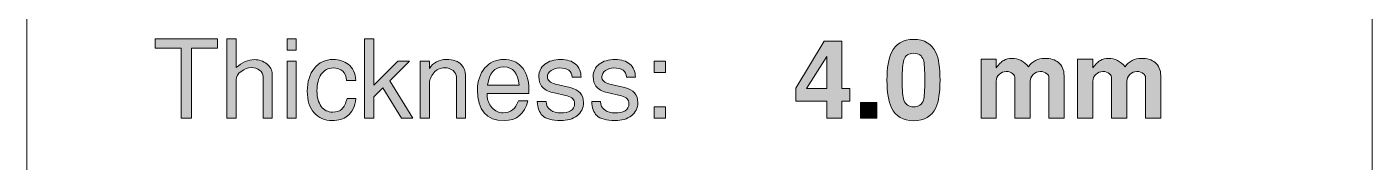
# Model space of a CAD drawing. Header units: inches. Extents: x 0.5 to 11.5, y -3.7 to -0.7.
# Drawn here: x 2.991 to 5.053, y -2.168 to -1.96 of the extents above; entities that cross this region are included whole.
import ezdxf

# ---------------------------------------------------------------- set-up
doc = ezdxf.new("R2010")
doc.units = ezdxf.units.IN
doc.header["$MEASUREMENT"] = 0
doc.layers.add('Layer 1', color=7, linetype='Continuous')

# ---------------------------------------------------------------- blocks, each defined once
blk = doc.blocks.new('block 21')
at = {"layer": 'Layer 1', "color": 240, "lineweight": 5, "true_color": 0xed1f24}
blk.add_lwpolyline([(3.2488, -3.738), (3.2488, -3.5501), (2.991, -3.5505), (2.991, -0.738), (5.0535, -0.738), (5.0535, -3.5505)], dxfattribs=at)
blk = doc.blocks.new('block 36')
at = {"layer": 'Layer 1', "true_color": 0xed1f24}
h = blk.add_hatch(color=240, dxfattribs=at)
h.dxf.hatch_style = 2
h.paths.add_polyline_path([(3.283, -1.9927), (3.2434, -1.9927), (3.2434, -2.1003), (3.2277, -2.1003), (3.2277, -1.9927), (3.1877, -1.9927), (3.1877, -1.9788), (3.283, -1.9788)])
h = blk.add_hatch(color=240, dxfattribs=at)
h.dxf.hatch_style = 2
edge = h.paths.add_edge_path()
edge.add_spline(control_points=[(3.367, -2.1003), (3.367, -2.1003), (3.353, -2.1003), (3.353, -2.1003), (3.353, -2.1003), (3.353, -2.0363), (3.353, -2.0363), (3.353, -2.0326), (3.3513, -2.0294), (3.3477, -2.0267), (3.3442, -2.024), (3.34, -2.0227), (3.3352, -2.0227), (3.3299, -2.0227), (3.3246, -2.0246), (3.3195, -2.0285), (3.3143, -2.0324), (3.3117, -2.0366), (3.3117, -2.041), (3.3117, -2.041), (3.3117, -2.1003), (3.3117, -2.1003), (3.3117, -2.1003), (3.2977, -2.1003), (3.2977, -2.1003), (3.2977, -2.1003), (3.2977, -1.9788), (3.2977, -1.9788), (3.2977, -1.9788), (3.3117, -1.9788), (3.3117, -1.9788), (3.3117, -1.9788), (3.3117, -2.0227), (3.3117, -2.0227), (3.3209, -2.0146), (3.3303, -2.0105), (3.3397, -2.0105), (3.347, -2.0105), (3.3534, -2.0127), (3.3589, -2.0171), (3.3643, -2.0215), (3.367, -2.0266), (3.367, -2.0325), (3.367, -2.0325), (3.367, -2.1003), (3.367, -2.1003)], knot_values=[0, 0, 0, 0, 1, 1, 1, 2, 2, 2, 3, 3, 3, 4, 4, 4, 5, 5, 5, 6, 6, 6, 7, 7, 7, 8, 8, 8, 9, 9, 9, 10, 10, 10, 11, 11, 11, 12, 12, 12, 13, 13, 13, 14, 14, 14, 15, 15, 15, 15], degree=3, periodic=1)
h = blk.add_hatch(color=240, dxfattribs=at)
h.dxf.hatch_style = 2
h.paths.add_polyline_path([(3.4039, -1.9962), (3.3899, -1.9962), (3.3899, -1.9788), (3.4039, -1.9788)])
h.paths.add_polyline_path([(3.4039, -2.1003), (3.3899, -2.1003), (3.3899, -2.0129), (3.4039, -2.0129)])
h = blk.add_hatch(color=240, dxfattribs=at)
h.dxf.hatch_style = 2
h.paths.add_polyline_path([(3.5828, -2.1003), (3.5655, -2.1003), (3.5366, -2.0536), (3.5227, -2.0676), (3.5227, -2.1003), (3.5087, -2.1003), (3.5087, -1.9788), (3.5227, -1.9788), (3.5227, -2.0494), (3.5595, -2.0129), (3.5775, -2.0129), (3.5474, -2.0431)])
h = blk.add_hatch(color=240, dxfattribs=at)
h.dxf.hatch_style = 2
edge = h.paths.add_edge_path()
edge.add_spline(control_points=[(3.4954, -2.0702), (3.4941, -2.0824), (3.4898, -2.0914), (3.4822, -2.0972), (3.4762, -2.1017), (3.4686, -2.104), (3.4594, -2.104), (3.4475, -2.104), (3.4381, -2.1), (3.4312, -2.092), (3.4243, -2.084), (3.4209, -2.073), (3.4209, -2.059), (3.4209, -2.0443), (3.4245, -2.0326), (3.4317, -2.0237), (3.4389, -2.0148), (3.4485, -2.0103), (3.4605, -2.0103), (3.4699, -2.0103), (3.4775, -2.0127), (3.4835, -2.0175), (3.4904, -2.023), (3.4944, -2.0312), (3.4954, -2.0424), (3.4954, -2.0424), (3.481, -2.0424), (3.481, -2.0424), (3.4802, -2.0297), (3.4733, -2.0233), (3.4603, -2.0233), (3.4528, -2.0233), (3.4468, -2.0265), (3.4424, -2.0329), (3.4379, -2.0392), (3.4357, -2.0477), (3.4357, -2.0583), (3.4357, -2.0685), (3.4379, -2.0764), (3.4422, -2.0823), (3.4466, -2.0881), (3.4525, -2.091), (3.4599, -2.091), (3.4658, -2.091), (3.4705, -2.0894), (3.4738, -2.0863), (3.4772, -2.0831), (3.4798, -2.0777), (3.4818, -2.0702), (3.4818, -2.0702), (3.4954, -2.0702), (3.4954, -2.0702)], knot_values=[0, 0, 0, 0, 1, 1, 1, 2, 2, 2, 3, 3, 3, 4, 4, 4, 5, 5, 5, 6, 6, 6, 7, 7, 7, 8, 8, 8, 9, 9, 9, 10, 10, 10, 11, 11, 11, 12, 12, 12, 13, 13, 13, 14, 14, 14, 15, 15, 15, 16, 16, 16, 17, 17, 17, 17], degree=3, periodic=1)
h = blk.add_hatch(color=240, dxfattribs=at)
h.dxf.hatch_style = 2
edge = h.paths.add_edge_path()
edge.add_spline(control_points=[(3.6635, -2.1003), (3.6635, -2.1003), (3.6495, -2.1003), (3.6495, -2.1003), (3.6495, -2.1003), (3.6495, -2.0367), (3.6495, -2.0367), (3.6495, -2.0332), (3.6478, -2.0301), (3.6444, -2.0273), (3.6409, -2.0244), (3.6367, -2.023), (3.6317, -2.023), (3.6248, -2.023), (3.6191, -2.0255), (3.6147, -2.0306), (3.6103, -2.0357), (3.608, -2.0421), (3.608, -2.0498), (3.608, -2.0498), (3.608, -2.1003), (3.608, -2.1003), (3.608, -2.1003), (3.594, -2.1003), (3.594, -2.1003), (3.594, -2.1003), (3.594, -2.0129), (3.594, -2.0129), (3.594, -2.0129), (3.608, -2.0129), (3.608, -2.0129), (3.608, -2.0129), (3.608, -2.0242), (3.608, -2.0242), (3.614, -2.015), (3.6226, -2.0103), (3.6339, -2.0103), (3.6445, -2.0103), (3.6524, -2.0131), (3.6575, -2.0185), (3.6615, -2.0227), (3.6635, -2.0281), (3.6635, -2.0345), (3.6635, -2.0345), (3.6635, -2.1003), (3.6635, -2.1003)], knot_values=[0, 0, 0, 0, 1, 1, 1, 2, 2, 2, 3, 3, 3, 4, 4, 4, 5, 5, 5, 6, 6, 6, 7, 7, 7, 8, 8, 8, 9, 9, 9, 10, 10, 10, 11, 11, 11, 12, 12, 12, 13, 13, 13, 14, 14, 14, 15, 15, 15, 15], degree=3, periodic=1)
h = blk.add_hatch(color=240, dxfattribs=at)
h.dxf.hatch_style = 2
edge = h.paths.add_edge_path()
edge.add_spline(control_points=[(3.7607, -2.057), (3.7607, -2.0591), (3.7606, -2.0608), (3.7605, -2.0622), (3.7605, -2.0622), (3.6969, -2.0622), (3.6969, -2.0622), (3.6968, -2.063), (3.6967, -2.0641), (3.6967, -2.0655), (3.6967, -2.0725), (3.6991, -2.0787), (3.7039, -2.084), (3.7088, -2.0893), (3.7145, -2.092), (3.7211, -2.092), (3.7327, -2.092), (3.7405, -2.0859), (3.7446, -2.0737), (3.7446, -2.0737), (3.7589, -2.0737), (3.7589, -2.0737), (3.7542, -2.0939), (3.7421, -2.104), (3.7227, -2.104), (3.6955, -2.104), (3.6819, -2.0882), (3.6819, -2.0567), (3.6819, -2.0431), (3.6856, -2.032), (3.693, -2.0233), (3.7005, -2.0147), (3.71, -2.0103), (3.7217, -2.0103), (3.7331, -2.0103), (3.7423, -2.0139), (3.749, -2.021), (3.7567, -2.0291), (3.7606, -2.0411), (3.7607, -2.057)], knot_values=[0, 0, 0, 0, 1, 1, 1, 2, 2, 2, 3, 3, 3, 4, 4, 4, 5, 5, 5, 6, 6, 6, 7, 7, 7, 8, 8, 8, 9, 9, 9, 10, 10, 10, 11, 11, 11, 12, 12, 12, 13, 13, 13, 13], degree=3, periodic=1)
edge = h.paths.add_edge_path()
edge.add_spline(control_points=[(3.7459, -2.0498), (3.7441, -2.0311), (3.7362, -2.0217), (3.7223, -2.0217), (3.7078, -2.0217), (3.6995, -2.0311), (3.6974, -2.0498), (3.6974, -2.0498), (3.7459, -2.0498), (3.7459, -2.0498)], knot_values=[0, 0, 0, 0, 1, 1, 1, 2, 2, 2, 3, 3, 3, 3], degree=3, periodic=1)
h = blk.add_hatch(color=240, dxfattribs=at)
h.dxf.hatch_style = 2
edge = h.paths.add_edge_path()
edge.add_spline(control_points=[(3.8444, -2.0763), (3.8444, -2.0849), (3.8411, -2.0917), (3.8345, -2.0966), (3.8278, -2.1015), (3.8194, -2.104), (3.8092, -2.104), (3.7962, -2.104), (3.7869, -2.1014), (3.7814, -2.0962), (3.7766, -2.0917), (3.774, -2.0845), (3.7735, -2.0745), (3.7735, -2.0745), (3.787, -2.0745), (3.787, -2.0745), (3.787, -2.0804), (3.7894, -2.085), (3.7942, -2.0882), (3.7983, -2.091), (3.8033, -2.0923), (3.809, -2.0923), (3.8154, -2.0923), (3.8206, -2.0912), (3.8246, -2.0888), (3.8287, -2.0864), (3.8307, -2.0828), (3.8307, -2.0781), (3.8307, -2.0719), (3.8269, -2.0679), (3.8194, -2.0661), (3.8194, -2.0661), (3.7975, -2.061), (3.7975, -2.061), (3.7893, -2.059), (3.7835, -2.0558), (3.78, -2.0513), (3.7773, -2.0477), (3.7759, -2.0427), (3.7759, -2.0363), (3.7759, -2.0284), (3.779, -2.0221), (3.7851, -2.0174), (3.7913, -2.0127), (3.7995, -2.0103), (3.8097, -2.0103), (3.8193, -2.0103), (3.8268, -2.0127), (3.8322, -2.0173), (3.8376, -2.0219), (3.8405, -2.0286), (3.8407, -2.0373), (3.8407, -2.0373), (3.8269, -2.0373), (3.8269, -2.0373), (3.8265, -2.028), (3.82, -2.0233), (3.8074, -2.0233), (3.8027, -2.0233), (3.7985, -2.0246), (3.7947, -2.0272), (3.7909, -2.0297), (3.789, -2.033), (3.789, -2.0369), (3.789, -2.0422), (3.7931, -2.0459), (3.8014, -2.0479), (3.8014, -2.0479), (3.824, -2.0534), (3.824, -2.0534), (3.8376, -2.0567), (3.8444, -2.0644), (3.8444, -2.0763)], knot_values=[0, 0, 0, 0, 1, 1, 1, 2, 2, 2, 3, 3, 3, 4, 4, 4, 5, 5, 5, 6, 6, 6, 7, 7, 7, 8, 8, 8, 9, 9, 9, 10, 10, 10, 11, 11, 11, 12, 12, 12, 13, 13, 13, 14, 14, 14, 15, 15, 15, 16, 16, 16, 17, 17, 17, 18, 18, 18, 19, 19, 19, 20, 20, 20, 21, 21, 21, 22, 22, 22, 23, 23, 23, 24, 24, 24, 24], degree=3, periodic=1)
h = blk.add_hatch(color=240, dxfattribs=at)
h.dxf.hatch_style = 2
edge = h.paths.add_edge_path()
edge.add_spline(control_points=[(3.9277, -2.0763), (3.9277, -2.0849), (3.9244, -2.0917), (3.9178, -2.0966), (3.9112, -2.1015), (3.9028, -2.104), (3.8925, -2.104), (3.8795, -2.104), (3.8703, -2.1014), (3.8647, -2.0962), (3.8599, -2.0917), (3.8573, -2.0845), (3.8569, -2.0745), (3.8569, -2.0745), (3.8704, -2.0745), (3.8704, -2.0745), (3.8704, -2.0804), (3.8728, -2.085), (3.8775, -2.0882), (3.8816, -2.091), (3.8866, -2.0923), (3.8924, -2.0923), (3.8987, -2.0923), (3.9039, -2.0912), (3.908, -2.0888), (3.912, -2.0864), (3.914, -2.0828), (3.914, -2.0781), (3.914, -2.0719), (3.9103, -2.0679), (3.9027, -2.0661), (3.9027, -2.0661), (3.8809, -2.061), (3.8809, -2.061), (3.8726, -2.059), (3.8668, -2.0558), (3.8634, -2.0513), (3.8606, -2.0477), (3.8592, -2.0427), (3.8592, -2.0363), (3.8592, -2.0284), (3.8623, -2.0221), (3.8684, -2.0174), (3.8746, -2.0127), (3.8828, -2.0103), (3.893, -2.0103), (3.9026, -2.0103), (3.9101, -2.0127), (3.9155, -2.0173), (3.921, -2.0219), (3.9238, -2.0286), (3.924, -2.0373), (3.924, -2.0373), (3.9102, -2.0373), (3.9102, -2.0373), (3.9099, -2.028), (3.9034, -2.0233), (3.8907, -2.0233), (3.886, -2.0233), (3.8818, -2.0246), (3.878, -2.0272), (3.8743, -2.0297), (3.8724, -2.033), (3.8724, -2.0369), (3.8724, -2.0422), (3.8765, -2.0459), (3.8847, -2.0479), (3.8847, -2.0479), (3.9074, -2.0534), (3.9074, -2.0534), (3.9209, -2.0567), (3.9277, -2.0644), (3.9277, -2.0763)], knot_values=[0, 0, 0, 0, 1, 1, 1, 2, 2, 2, 3, 3, 3, 4, 4, 4, 5, 5, 5, 6, 6, 6, 7, 7, 7, 8, 8, 8, 9, 9, 9, 10, 10, 10, 11, 11, 11, 12, 12, 12, 13, 13, 13, 14, 14, 14, 15, 15, 15, 16, 16, 16, 17, 17, 17, 18, 18, 18, 19, 19, 19, 20, 20, 20, 21, 21, 21, 22, 22, 22, 23, 23, 23, 24, 24, 24, 24], degree=3, periodic=1)
h = blk.add_hatch(color=240, dxfattribs=at)
h.dxf.hatch_style = 2
h.paths.add_polyline_path([(3.97, -2.0302), (3.9527, -2.0302), (3.9527, -2.0129), (3.97, -2.0129)])
h.paths.add_polyline_path([(3.97, -2.1003), (3.9527, -2.1003), (3.9527, -2.083), (3.97, -2.083)])
at = {"layer": 'Layer 1', "lineweight": 0}
for points in [[(3.283, -1.9927), (3.2434, -1.9927), (3.2434, -2.1003), (3.2277, -2.1003), (3.2277, -1.9927), (3.1877, -1.9927), (3.1877, -1.9788), (3.283, -1.9788), (3.283, -1.9927)], [(3.4039, -1.9962), (3.3899, -1.9962), (3.3899, -1.9788), (3.4039, -1.9788), (3.4039, -1.9962)], [(3.5828, -2.1003), (3.5655, -2.1003), (3.5366, -2.0536), (3.5227, -2.0676), (3.5227, -2.1003), (3.5087, -2.1003), (3.5087, -1.9788), (3.5227, -1.9788), (3.5227, -2.0494), (3.5595, -2.0129), (3.5775, -2.0129), (3.5474, -2.0431), (3.5828, -2.1003)], [(3.4039, -2.1003), (3.3899, -2.1003), (3.3899, -2.0129), (3.4039, -2.0129), (3.4039, -2.1003)], [(3.97, -2.0302), (3.9527, -2.0302), (3.9527, -2.0129), (3.97, -2.0129), (3.97, -2.0302)], [(3.97, -2.1003), (3.9527, -2.1003), (3.9527, -2.083), (3.97, -2.083), (3.97, -2.1003)]]:
    blk.add_lwpolyline(points, dxfattribs=at)
for points, knots in [([(3.367, -2.1003), (3.367, -2.1003), (3.353, -2.1003), (3.353, -2.1003), (3.353, -2.1003), (3.353, -2.0363), (3.353, -2.0363), (3.353, -2.0326), (3.3513, -2.0294), (3.3477, -2.0267), (3.3442, -2.024), (3.34, -2.0227), (3.3352, -2.0227), (3.3299, -2.0227), (3.3246, -2.0246), (3.3195, -2.0285), (3.3143, -2.0324), (3.3117, -2.0366), (3.3117, -2.041), (3.3117, -2.041), (3.3117, -2.1003), (3.3117, -2.1003), (3.3117, -2.1003), (3.2977, -2.1003), (3.2977, -2.1003), (3.2977, -2.1003), (3.2977, -1.9788), (3.2977, -1.9788), (3.2977, -1.9788), (3.3117, -1.9788), (3.3117, -1.9788), (3.3117, -1.9788), (3.3117, -2.0227), (3.3117, -2.0227), (3.3209, -2.0146), (3.3303, -2.0105), (3.3397, -2.0105), (3.347, -2.0105), (3.3534, -2.0127), (3.3589, -2.0171), (3.3643, -2.0215), (3.367, -2.0266), (3.367, -2.0325), (3.367, -2.0325), (3.367, -2.1003), (3.367, -2.1003)], [0, 0, 0, 0, 1, 1, 1, 2, 2, 2, 3, 3, 3, 4, 4, 4, 5, 5, 5, 6, 6, 6, 7, 7, 7, 8, 8, 8, 9, 9, 9, 10, 10, 10, 11, 11, 11, 12, 12, 12, 13, 13, 13, 14, 14, 14, 15, 15, 15, 15]), ([(3.4954, -2.0702), (3.4941, -2.0824), (3.4898, -2.0914), (3.4822, -2.0972), (3.4762, -2.1017), (3.4686, -2.104), (3.4594, -2.104), (3.4475, -2.104), (3.4381, -2.1), (3.4312, -2.092), (3.4243, -2.084), (3.4209, -2.073), (3.4209, -2.059), (3.4209, -2.0443), (3.4245, -2.0326), (3.4317, -2.0237), (3.4389, -2.0148), (3.4485, -2.0103), (3.4605, -2.0103), (3.4699, -2.0103), (3.4775, -2.0127), (3.4835, -2.0175), (3.4904, -2.023), (3.4944, -2.0312), (3.4954, -2.0424), (3.4954, -2.0424), (3.481, -2.0424), (3.481, -2.0424), (3.4802, -2.0297), (3.4733, -2.0233), (3.4603, -2.0233), (3.4528, -2.0233), (3.4468, -2.0265), (3.4424, -2.0329), (3.4379, -2.0392), (3.4357, -2.0477), (3.4357, -2.0583), (3.4357, -2.0685), (3.4379, -2.0764), (3.4422, -2.0823), (3.4466, -2.0881), (3.4525, -2.091), (3.4599, -2.091), (3.4658, -2.091), (3.4705, -2.0894), (3.4738, -2.0863), (3.4772, -2.0831), (3.4798, -2.0777), (3.4818, -2.0702), (3.4818, -2.0702), (3.4954, -2.0702), (3.4954, -2.0702)], [0, 0, 0, 0, 1, 1, 1, 2, 2, 2, 3, 3, 3, 4, 4, 4, 5, 5, 5, 6, 6, 6, 7, 7, 7, 8, 8, 8, 9, 9, 9, 10, 10, 10, 11, 11, 11, 12, 12, 12, 13, 13, 13, 14, 14, 14, 15, 15, 15, 16, 16, 16, 17, 17, 17, 17]), ([(3.6635, -2.1003), (3.6635, -2.1003), (3.6495, -2.1003), (3.6495, -2.1003), (3.6495, -2.1003), (3.6495, -2.0367), (3.6495, -2.0367), (3.6495, -2.0332), (3.6478, -2.0301), (3.6444, -2.0273), (3.6409, -2.0244), (3.6367, -2.023), (3.6317, -2.023), (3.6248, -2.023), (3.6191, -2.0255), (3.6147, -2.0306), (3.6103, -2.0357), (3.608, -2.0421), (3.608, -2.0498), (3.608, -2.0498), (3.608, -2.1003), (3.608, -2.1003), (3.608, -2.1003), (3.594, -2.1003), (3.594, -2.1003), (3.594, -2.1003), (3.594, -2.0129), (3.594, -2.0129), (3.594, -2.0129), (3.608, -2.0129), (3.608, -2.0129), (3.608, -2.0129), (3.608, -2.0242), (3.608, -2.0242), (3.614, -2.015), (3.6226, -2.0103), (3.6339, -2.0103), (3.6445, -2.0103), (3.6524, -2.0131), (3.6575, -2.0185), (3.6615, -2.0227), (3.6635, -2.0281), (3.6635, -2.0345), (3.6635, -2.0345), (3.6635, -2.1003), (3.6635, -2.1003)], [0, 0, 0, 0, 1, 1, 1, 2, 2, 2, 3, 3, 3, 4, 4, 4, 5, 5, 5, 6, 6, 6, 7, 7, 7, 8, 8, 8, 9, 9, 9, 10, 10, 10, 11, 11, 11, 12, 12, 12, 13, 13, 13, 14, 14, 14, 15, 15, 15, 15]), ([(3.7607, -2.057), (3.7607, -2.0591), (3.7606, -2.0608), (3.7605, -2.0622), (3.7605, -2.0622), (3.6969, -2.0622), (3.6969, -2.0622), (3.6968, -2.063), (3.6967, -2.0641), (3.6967, -2.0655), (3.6967, -2.0725), (3.6991, -2.0787), (3.7039, -2.084), (3.7088, -2.0893), (3.7145, -2.092), (3.7211, -2.092), (3.7327, -2.092), (3.7405, -2.0859), (3.7446, -2.0737), (3.7446, -2.0737), (3.7589, -2.0737), (3.7589, -2.0737), (3.7542, -2.0939), (3.7421, -2.104), (3.7227, -2.104), (3.6955, -2.104), (3.6819, -2.0882), (3.6819, -2.0567), (3.6819, -2.0431), (3.6856, -2.032), (3.693, -2.0233), (3.7005, -2.0147), (3.71, -2.0103), (3.7217, -2.0103), (3.7331, -2.0103), (3.7423, -2.0139), (3.749, -2.021), (3.7567, -2.0291), (3.7606, -2.0411), (3.7607, -2.057)], [0, 0, 0, 0, 1, 1, 1, 2, 2, 2, 3, 3, 3, 4, 4, 4, 5, 5, 5, 6, 6, 6, 7, 7, 7, 8, 8, 8, 9, 9, 9, 10, 10, 10, 11, 11, 11, 12, 12, 12, 13, 13, 13, 13]), ([(3.8444, -2.0763), (3.8444, -2.0849), (3.8411, -2.0917), (3.8345, -2.0966), (3.8278, -2.1015), (3.8194, -2.104), (3.8092, -2.104), (3.7962, -2.104), (3.7869, -2.1014), (3.7814, -2.0962), (3.7766, -2.0917), (3.774, -2.0845), (3.7735, -2.0745), (3.7735, -2.0745), (3.787, -2.0745), (3.787, -2.0745), (3.787, -2.0804), (3.7894, -2.085), (3.7942, -2.0882), (3.7983, -2.091), (3.8033, -2.0923), (3.809, -2.0923), (3.8154, -2.0923), (3.8206, -2.0912), (3.8246, -2.0888), (3.8287, -2.0864), (3.8307, -2.0828), (3.8307, -2.0781), (3.8307, -2.0719), (3.8269, -2.0679), (3.8194, -2.0661), (3.8194, -2.0661), (3.7975, -2.061), (3.7975, -2.061), (3.7893, -2.059), (3.7835, -2.0558), (3.78, -2.0513), (3.7773, -2.0477), (3.7759, -2.0427), (3.7759, -2.0363), (3.7759, -2.0284), (3.779, -2.0221), (3.7851, -2.0174), (3.7913, -2.0127), (3.7995, -2.0103), (3.8097, -2.0103), (3.8193, -2.0103), (3.8268, -2.0127), (3.8322, -2.0173), (3.8376, -2.0219), (3.8405, -2.0286), (3.8407, -2.0373), (3.8407, -2.0373), (3.8269, -2.0373), (3.8269, -2.0373), (3.8265, -2.028), (3.82, -2.0233), (3.8074, -2.0233), (3.8027, -2.0233), (3.7985, -2.0246), (3.7947, -2.0272), (3.7909, -2.0297), (3.789, -2.033), (3.789, -2.0369), (3.789, -2.0422), (3.7931, -2.0459), (3.8014, -2.0479), (3.8014, -2.0479), (3.824, -2.0534), (3.824, -2.0534), (3.8376, -2.0567), (3.8444, -2.0644), (3.8444, -2.0763)], [0, 0, 0, 0, 1, 1, 1, 2, 2, 2, 3, 3, 3, 4, 4, 4, 5, 5, 5, 6, 6, 6, 7, 7, 7, 8, 8, 8, 9, 9, 9, 10, 10, 10, 11, 11, 11, 12, 12, 12, 13, 13, 13, 14, 14, 14, 15, 15, 15, 16, 16, 16, 17, 17, 17, 18, 18, 18, 19, 19, 19, 20, 20, 20, 21, 21, 21, 22, 22, 22, 23, 23, 23, 24, 24, 24, 24]), ([(3.9277, -2.0763), (3.9277, -2.0849), (3.9244, -2.0917), (3.9178, -2.0966), (3.9112, -2.1015), (3.9028, -2.104), (3.8925, -2.104), (3.8795, -2.104), (3.8703, -2.1014), (3.8647, -2.0962), (3.8599, -2.0917), (3.8573, -2.0845), (3.8569, -2.0745), (3.8569, -2.0745), (3.8704, -2.0745), (3.8704, -2.0745), (3.8704, -2.0804), (3.8728, -2.085), (3.8775, -2.0882), (3.8816, -2.091), (3.8866, -2.0923), (3.8924, -2.0923), (3.8987, -2.0923), (3.9039, -2.0912), (3.908, -2.0888), (3.912, -2.0864), (3.914, -2.0828), (3.914, -2.0781), (3.914, -2.0719), (3.9103, -2.0679), (3.9027, -2.0661), (3.9027, -2.0661), (3.8809, -2.061), (3.8809, -2.061), (3.8726, -2.059), (3.8668, -2.0558), (3.8634, -2.0513), (3.8606, -2.0477), (3.8592, -2.0427), (3.8592, -2.0363), (3.8592, -2.0284), (3.8623, -2.0221), (3.8684, -2.0174), (3.8746, -2.0127), (3.8828, -2.0103), (3.893, -2.0103), (3.9026, -2.0103), (3.9101, -2.0127), (3.9155, -2.0173), (3.921, -2.0219), (3.9238, -2.0286), (3.924, -2.0373), (3.924, -2.0373), (3.9102, -2.0373), (3.9102, -2.0373), (3.9099, -2.028), (3.9034, -2.0233), (3.8907, -2.0233), (3.886, -2.0233), (3.8818, -2.0246), (3.878, -2.0272), (3.8743, -2.0297), (3.8724, -2.033), (3.8724, -2.0369), (3.8724, -2.0422), (3.8765, -2.0459), (3.8847, -2.0479), (3.8847, -2.0479), (3.9074, -2.0534), (3.9074, -2.0534), (3.9209, -2.0567), (3.9277, -2.0644), (3.9277, -2.0763)], [0, 0, 0, 0, 1, 1, 1, 2, 2, 2, 3, 3, 3, 4, 4, 4, 5, 5, 5, 6, 6, 6, 7, 7, 7, 8, 8, 8, 9, 9, 9, 10, 10, 10, 11, 11, 11, 12, 12, 12, 13, 13, 13, 14, 14, 14, 15, 15, 15, 16, 16, 16, 17, 17, 17, 18, 18, 18, 19, 19, 19, 20, 20, 20, 21, 21, 21, 22, 22, 22, 23, 23, 23, 24, 24, 24, 24]), ([(3.7459, -2.0498), (3.7441, -2.0311), (3.7362, -2.0217), (3.7223, -2.0217), (3.7078, -2.0217), (3.6995, -2.0311), (3.6974, -2.0498), (3.6974, -2.0498), (3.7459, -2.0498), (3.7459, -2.0498)], [0, 0, 0, 0, 1, 1, 1, 2, 2, 2, 3, 3, 3, 3])]:
    blk.add_open_spline(points, degree=3, knots=knots, dxfattribs=at)
blk = doc.blocks.new('block 37')
at = {"layer": 'Layer 1', "true_color": 0xed1f24}
h = blk.add_hatch(color=240, dxfattribs=at)
h.dxf.hatch_style = 2
edge = h.paths.add_edge_path()
edge.add_spline(control_points=[(4.391, -2.0418), (4.391, -2.0608), (4.3889, -2.075), (4.3847, -2.0842), (4.3785, -2.0975), (4.3671, -2.1042), (4.3507, -2.1042), (4.3342, -2.1042), (4.3229, -2.0975), (4.3165, -2.0842), (4.312, -2.0747), (4.3097, -2.0606), (4.3097, -2.0418), (4.3097, -2.0231), (4.312, -2.009), (4.3165, -1.9995), (4.3229, -1.9862), (4.3342, -1.9795), (4.3507, -1.9795), (4.3671, -1.9795), (4.3785, -1.9862), (4.3847, -1.9995), (4.3889, -2.0087), (4.391, -2.0228), (4.391, -2.0418)], knot_values=[0, 0, 0, 0, 1, 1, 1, 2, 2, 2, 3, 3, 3, 4, 4, 4, 5, 5, 5, 6, 6, 6, 7, 7, 7, 8, 8, 8, 8], degree=3, periodic=1)
edge = h.paths.add_edge_path()
edge.add_spline(control_points=[(4.3677, -2.0418), (4.3677, -2.0261), (4.367, -2.0158), (4.3655, -2.011), (4.3633, -2.0042), (4.3584, -2.0008), (4.3507, -2.0008), (4.3429, -2.0008), (4.3379, -2.0042), (4.3355, -2.011), (4.3339, -2.016), (4.333, -2.0263), (4.333, -2.0418), (4.333, -2.0574), (4.3339, -2.0677), (4.3357, -2.0727), (4.3379, -2.0795), (4.3429, -2.0829), (4.3507, -2.0829), (4.3584, -2.0829), (4.3633, -2.0795), (4.3655, -2.0727), (4.367, -2.0679), (4.3677, -2.0576), (4.3677, -2.0418)], knot_values=[0, 0, 0, 0, 1, 1, 1, 2, 2, 2, 3, 3, 3, 4, 4, 4, 5, 5, 5, 6, 6, 6, 7, 7, 7, 8, 8, 8, 8], degree=3, periodic=1)
h = blk.add_hatch(color=240, dxfattribs=at)
h.dxf.hatch_style = 2
h.paths.add_polyline_path([(4.2529, -2.0743), (4.2405, -2.0743), (4.2405, -2.1003), (4.2172, -2.1003), (4.2172, -2.0743), (4.1699, -2.0743), (4.1699, -2.0545), (4.2134, -1.9822), (4.2405, -1.9822), (4.2405, -2.055), (4.2529, -2.055)])
h.paths.add_polyline_path([(4.2172, -2.055), (4.2172, -2.0056), (4.1865, -2.055)])
h = blk.add_hatch(color=240, dxfattribs=at)
h.dxf.hatch_style = 2
edge = h.paths.add_edge_path()
edge.add_spline(control_points=[(4.5812, -2.1003), (4.5812, -2.1003), (4.5579, -2.1003), (4.5579, -2.1003), (4.5579, -2.1003), (4.5579, -2.0377), (4.5579, -2.0377), (4.5579, -2.0358), (4.5569, -2.0339), (4.5549, -2.0322), (4.5523, -2.0298), (4.5489, -2.0287), (4.5445, -2.0287), (4.5407, -2.0287), (4.5372, -2.0303), (4.534, -2.0334), (4.5308, -2.0366), (4.5292, -2.04), (4.5292, -2.0436), (4.5292, -2.0436), (4.5292, -2.1003), (4.5292, -2.1003), (4.5292, -2.1003), (4.5059, -2.1003), (4.5059, -2.1003), (4.5059, -2.1003), (4.5059, -2.0393), (4.5059, -2.0393), (4.5059, -2.0366), (4.5048, -2.0342), (4.5027, -2.0322), (4.5002, -2.0298), (4.4969, -2.0287), (4.4925, -2.0287), (4.4883, -2.0287), (4.4847, -2.0302), (4.4817, -2.0332), (4.4787, -2.0362), (4.4772, -2.0396), (4.4772, -2.0435), (4.4772, -2.0435), (4.4772, -2.1003), (4.4772, -2.1003), (4.4772, -2.1003), (4.4539, -2.1003), (4.4539, -2.1003), (4.4539, -2.1003), (4.4539, -2.01), (4.4539, -2.01), (4.4539, -2.01), (4.4772, -2.01), (4.4772, -2.01), (4.4772, -2.01), (4.4772, -2.0232), (4.4772, -2.0232), (4.4813, -2.0176), (4.4851, -2.0138), (4.4886, -2.0117), (4.4921, -2.0096), (4.4962, -2.0085), (4.501, -2.0085), (4.5114, -2.0085), (4.5199, -2.0129), (4.5265, -2.0217), (4.5325, -2.0129), (4.5409, -2.0085), (4.5517, -2.0085), (4.5605, -2.0085), (4.5674, -2.0106), (4.5725, -2.0149), (4.5783, -2.0194), (4.5812, -2.0262), (4.5812, -2.0352), (4.5812, -2.0352), (4.5812, -2.1003), (4.5812, -2.1003)], knot_values=[0, 0, 0, 0, 1, 1, 1, 2, 2, 2, 3, 3, 3, 4, 4, 4, 5, 5, 5, 6, 6, 6, 7, 7, 7, 8, 8, 8, 9, 9, 9, 10, 10, 10, 11, 11, 11, 12, 12, 12, 13, 13, 13, 14, 14, 14, 15, 15, 15, 16, 16, 16, 17, 17, 17, 18, 18, 18, 19, 19, 19, 20, 20, 20, 21, 21, 21, 22, 22, 22, 23, 23, 23, 24, 24, 24, 25, 25, 25, 25], degree=3, periodic=1)
h = blk.add_hatch(color=240, dxfattribs=at)
h.dxf.hatch_style = 2
edge = h.paths.add_edge_path()
edge.add_spline(control_points=[(4.7294, -2.1003), (4.7294, -2.1003), (4.706, -2.1003), (4.706, -2.1003), (4.706, -2.1003), (4.706, -2.0377), (4.706, -2.0377), (4.706, -2.0358), (4.705, -2.0339), (4.703, -2.0322), (4.7005, -2.0298), (4.697, -2.0287), (4.6927, -2.0287), (4.6889, -2.0287), (4.6854, -2.0303), (4.6822, -2.0334), (4.679, -2.0366), (4.6774, -2.04), (4.6774, -2.0436), (4.6774, -2.0436), (4.6774, -2.1003), (4.6774, -2.1003), (4.6774, -2.1003), (4.654, -2.1003), (4.654, -2.1003), (4.654, -2.1003), (4.654, -2.0393), (4.654, -2.0393), (4.654, -2.0366), (4.653, -2.0342), (4.6509, -2.0322), (4.6484, -2.0298), (4.645, -2.0287), (4.6407, -2.0287), (4.6365, -2.0287), (4.6329, -2.0302), (4.6299, -2.0332), (4.6269, -2.0362), (4.6254, -2.0396), (4.6254, -2.0435), (4.6254, -2.0435), (4.6254, -2.1003), (4.6254, -2.1003), (4.6254, -2.1003), (4.602, -2.1003), (4.602, -2.1003), (4.602, -2.1003), (4.602, -2.01), (4.602, -2.01), (4.602, -2.01), (4.6254, -2.01), (4.6254, -2.01), (4.6254, -2.01), (4.6254, -2.0232), (4.6254, -2.0232), (4.6295, -2.0176), (4.6333, -2.0138), (4.6368, -2.0117), (4.6403, -2.0096), (4.6444, -2.0085), (4.6492, -2.0085), (4.6595, -2.0085), (4.668, -2.0129), (4.6747, -2.0217), (4.6807, -2.0129), (4.6891, -2.0085), (4.6999, -2.0085), (4.7086, -2.0085), (4.7156, -2.0106), (4.7207, -2.0149), (4.7265, -2.0194), (4.7294, -2.0262), (4.7294, -2.0352), (4.7294, -2.0352), (4.7294, -2.1003), (4.7294, -2.1003)], knot_values=[0, 0, 0, 0, 1, 1, 1, 2, 2, 2, 3, 3, 3, 4, 4, 4, 5, 5, 5, 6, 6, 6, 7, 7, 7, 8, 8, 8, 9, 9, 9, 10, 10, 10, 11, 11, 11, 12, 12, 12, 13, 13, 13, 14, 14, 14, 15, 15, 15, 16, 16, 16, 17, 17, 17, 18, 18, 18, 19, 19, 19, 20, 20, 20, 21, 21, 21, 22, 22, 22, 23, 23, 23, 24, 24, 24, 25, 25, 25, 25], degree=3, periodic=1)
h = blk.add_hatch(color=240, dxfattribs=at)
h.dxf.hatch_style = 2
h.paths.add_polyline_path([(4.294, -2.1003), (4.269, -2.1003), (4.269, -2.076), (4.294, -2.076)])
at = {"layer": 'Layer 1', "lineweight": 0}
for points in [[(4.2529, -2.0743), (4.2405, -2.0743), (4.2405, -2.1003), (4.2172, -2.1003), (4.2172, -2.0743), (4.1699, -2.0743), (4.1699, -2.0545), (4.2134, -1.9822), (4.2405, -1.9822), (4.2405, -2.055), (4.2529, -2.055), (4.2529, -2.0743)], [(4.2172, -2.055), (4.2172, -2.0056), (4.1865, -2.055), (4.2172, -2.055)], [(4.294, -2.1003), (4.269, -2.1003), (4.269, -2.076), (4.294, -2.076), (4.294, -2.1003)]]:
    blk.add_lwpolyline(points, dxfattribs=at)
for points, knots in [([(4.391, -2.0418), (4.391, -2.0608), (4.3889, -2.075), (4.3847, -2.0842), (4.3785, -2.0975), (4.3671, -2.1042), (4.3507, -2.1042), (4.3342, -2.1042), (4.3229, -2.0975), (4.3165, -2.0842), (4.312, -2.0747), (4.3097, -2.0606), (4.3097, -2.0418), (4.3097, -2.0231), (4.312, -2.009), (4.3165, -1.9995), (4.3229, -1.9862), (4.3342, -1.9795), (4.3507, -1.9795), (4.3671, -1.9795), (4.3785, -1.9862), (4.3847, -1.9995), (4.3889, -2.0087), (4.391, -2.0228), (4.391, -2.0418)], [0, 0, 0, 0, 1, 1, 1, 2, 2, 2, 3, 3, 3, 4, 4, 4, 5, 5, 5, 6, 6, 6, 7, 7, 7, 8, 8, 8, 8]), ([(4.3677, -2.0418), (4.3677, -2.0261), (4.367, -2.0158), (4.3655, -2.011), (4.3633, -2.0042), (4.3584, -2.0008), (4.3507, -2.0008), (4.3429, -2.0008), (4.3379, -2.0042), (4.3355, -2.011), (4.3339, -2.016), (4.333, -2.0263), (4.333, -2.0418), (4.333, -2.0574), (4.3339, -2.0677), (4.3357, -2.0727), (4.3379, -2.0795), (4.3429, -2.0829), (4.3507, -2.0829), (4.3584, -2.0829), (4.3633, -2.0795), (4.3655, -2.0727), (4.367, -2.0679), (4.3677, -2.0576), (4.3677, -2.0418)], [0, 0, 0, 0, 1, 1, 1, 2, 2, 2, 3, 3, 3, 4, 4, 4, 5, 5, 5, 6, 6, 6, 7, 7, 7, 8, 8, 8, 8]), ([(4.5812, -2.1003), (4.5812, -2.1003), (4.5579, -2.1003), (4.5579, -2.1003), (4.5579, -2.1003), (4.5579, -2.0377), (4.5579, -2.0377), (4.5579, -2.0358), (4.5569, -2.0339), (4.5549, -2.0322), (4.5523, -2.0298), (4.5489, -2.0287), (4.5445, -2.0287), (4.5407, -2.0287), (4.5372, -2.0303), (4.534, -2.0334), (4.5308, -2.0366), (4.5292, -2.04), (4.5292, -2.0436), (4.5292, -2.0436), (4.5292, -2.1003), (4.5292, -2.1003), (4.5292, -2.1003), (4.5059, -2.1003), (4.5059, -2.1003), (4.5059, -2.1003), (4.5059, -2.0393), (4.5059, -2.0393), (4.5059, -2.0366), (4.5048, -2.0342), (4.5027, -2.0322), (4.5002, -2.0298), (4.4969, -2.0287), (4.4925, -2.0287), (4.4883, -2.0287), (4.4847, -2.0302), (4.4817, -2.0332), (4.4787, -2.0362), (4.4772, -2.0396), (4.4772, -2.0435), (4.4772, -2.0435), (4.4772, -2.1003), (4.4772, -2.1003), (4.4772, -2.1003), (4.4539, -2.1003), (4.4539, -2.1003), (4.4539, -2.1003), (4.4539, -2.01), (4.4539, -2.01), (4.4539, -2.01), (4.4772, -2.01), (4.4772, -2.01), (4.4772, -2.01), (4.4772, -2.0232), (4.4772, -2.0232), (4.4813, -2.0176), (4.4851, -2.0138), (4.4886, -2.0117), (4.4921, -2.0096), (4.4962, -2.0085), (4.501, -2.0085), (4.5114, -2.0085), (4.5199, -2.0129), (4.5265, -2.0217), (4.5325, -2.0129), (4.5409, -2.0085), (4.5517, -2.0085), (4.5605, -2.0085), (4.5674, -2.0106), (4.5725, -2.0149), (4.5783, -2.0194), (4.5812, -2.0262), (4.5812, -2.0352), (4.5812, -2.0352), (4.5812, -2.1003), (4.5812, -2.1003)], [0, 0, 0, 0, 1, 1, 1, 2, 2, 2, 3, 3, 3, 4, 4, 4, 5, 5, 5, 6, 6, 6, 7, 7, 7, 8, 8, 8, 9, 9, 9, 10, 10, 10, 11, 11, 11, 12, 12, 12, 13, 13, 13, 14, 14, 14, 15, 15, 15, 16, 16, 16, 17, 17, 17, 18, 18, 18, 19, 19, 19, 20, 20, 20, 21, 21, 21, 22, 22, 22, 23, 23, 23, 24, 24, 24, 25, 25, 25, 25]), ([(4.7294, -2.1003), (4.7294, -2.1003), (4.706, -2.1003), (4.706, -2.1003), (4.706, -2.1003), (4.706, -2.0377), (4.706, -2.0377), (4.706, -2.0358), (4.705, -2.0339), (4.703, -2.0322), (4.7005, -2.0298), (4.697, -2.0287), (4.6927, -2.0287), (4.6889, -2.0287), (4.6854, -2.0303), (4.6822, -2.0334), (4.679, -2.0366), (4.6774, -2.04), (4.6774, -2.0436), (4.6774, -2.0436), (4.6774, -2.1003), (4.6774, -2.1003), (4.6774, -2.1003), (4.654, -2.1003), (4.654, -2.1003), (4.654, -2.1003), (4.654, -2.0393), (4.654, -2.0393), (4.654, -2.0366), (4.653, -2.0342), (4.6509, -2.0322), (4.6484, -2.0298), (4.645, -2.0287), (4.6407, -2.0287), (4.6365, -2.0287), (4.6329, -2.0302), (4.6299, -2.0332), (4.6269, -2.0362), (4.6254, -2.0396), (4.6254, -2.0435), (4.6254, -2.0435), (4.6254, -2.1003), (4.6254, -2.1003), (4.6254, -2.1003), (4.602, -2.1003), (4.602, -2.1003), (4.602, -2.1003), (4.602, -2.01), (4.602, -2.01), (4.602, -2.01), (4.6254, -2.01), (4.6254, -2.01), (4.6254, -2.01), (4.6254, -2.0232), (4.6254, -2.0232), (4.6295, -2.0176), (4.6333, -2.0138), (4.6368, -2.0117), (4.6403, -2.0096), (4.6444, -2.0085), (4.6492, -2.0085), (4.6595, -2.0085), (4.668, -2.0129), (4.6747, -2.0217), (4.6807, -2.0129), (4.6891, -2.0085), (4.6999, -2.0085), (4.7086, -2.0085), (4.7156, -2.0106), (4.7207, -2.0149), (4.7265, -2.0194), (4.7294, -2.0262), (4.7294, -2.0352), (4.7294, -2.0352), (4.7294, -2.1003), (4.7294, -2.1003)], [0, 0, 0, 0, 1, 1, 1, 2, 2, 2, 3, 3, 3, 4, 4, 4, 5, 5, 5, 6, 6, 6, 7, 7, 7, 8, 8, 8, 9, 9, 9, 10, 10, 10, 11, 11, 11, 12, 12, 12, 13, 13, 13, 14, 14, 14, 15, 15, 15, 16, 16, 16, 17, 17, 17, 18, 18, 18, 19, 19, 19, 20, 20, 20, 21, 21, 21, 22, 22, 22, 23, 23, 23, 24, 24, 24, 25, 25, 25, 25])]:
    blk.add_open_spline(points, degree=3, knots=knots, dxfattribs=at)
blk = doc.blocks.new('block 35')
at = {"layer": 'Layer 1'}
for name in ['block 36', 'block 37']:
    blk.add_blockref(name, (0, 0), dxfattribs=at)
blk = doc.blocks.new('block 31')
at = {"layer": 'Layer 1'}
blk.add_blockref('block 35', (0, 0), dxfattribs=at)

msp = doc.modelspace()

# ---------------------------------------------------------------- block references
at = {"layer": 'Layer 1'}
for name in ['block 21', 'block 31']:
    msp.add_blockref(name, (0, 0), dxfattribs=at)

doc.saveas('drawing.dxf')
